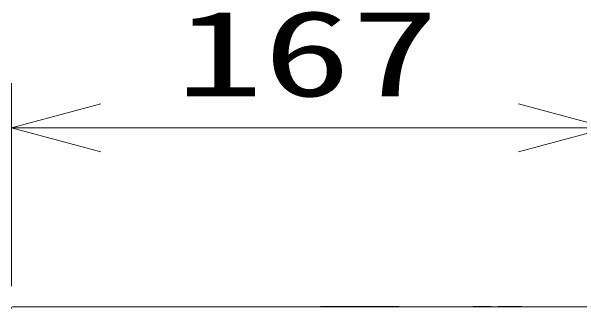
# Model space of a CAD drawing. Units: millimetres on the paper. Extents: x -62 to 64, y -59 to 59.
# Drawn here: x -29.33 to -13.43, y 33.76 to 42.07 of the extents above; entities that cross this region are included whole.
import ezdxf
from ezdxf.enums import TextEntityAlignment as Align

# ---------------------------------------------------------------- set-up
doc = ezdxf.new("R2010")
doc.units = ezdxf.units.MM
for name, color, linetype, lineweight in [('0-2_SUNPO', 7, 'Continuous', 9), ('0-3_0', 7, 'Continuous', 9), ('0-4_GAIKEI', 4, 'Continuous', 9)]:
    doc.layers.add(name, color=color, linetype=linetype, lineweight=lineweight)
doc.styles.add('ＭＳ ゴシック', font='')
doc.styles.get('ＭＳ ゴシック').set_extended_font_data('MS Gothic')

# ---------------------------------------------------------------- blocks, each defined once
blk = doc.blocks.new('_Open30')
at = {"layer": '0-3_0'}
blk.add_line((0, 0), (-1, 0), dxfattribs=at)
blk.add_lwpolyline([(-1, 0.2679), (0, 0), (-1, -0.2679)], dxfattribs=at)

msp = doc.modelspace()

# ---------------------------------------------------------------- linework, layer by layer
at = {"layer": '0-2_SUNPO'}
for p, q in [((-29.334, 34.384), (-29.334, 40.059)), ((-26.834, 38.809), (-15.136, 38.809))]:
    msp.add_line(p, q, dxfattribs=at)
at = {"layer": '0-4_GAIKEI', "color": 7}
msp.add_line((-12.857, 33.809), (-29.284, 33.809), dxfattribs=at)
at = {"layer": '0-4_GAIKEI'}
for p, q in [((-20.686, 33.809), (-20.686, 33.819)), ((-18.486, 33.819), (-20.686, 33.819)), ((-20.586, 33.809), (-20.586, 33.819)), ((-18.586, 33.809), (-18.586, 33.819)), ((-18.486, 33.809), (-18.486, 33.819)), ((-16.406, 33.819), (-16.406, 33.809)), ((-15.906, 33.819), (-16.406, 33.819)), ((-15.906, 33.819), (-15.906, 33.809)), ((-15.056, 33.819), (-15.706, 33.819)), ((-15.706, 33.819), (-15.706, 33.809)), ((-15.056, 33.819), (-15.056, 33.809))]:
    msp.add_line(p, q, dxfattribs=at)
at = {"layer": '0-4_GAIKEI', "color": 7}
msp.add_arc((-29.284, 33.759), 0.05, 90, 182, dxfattribs=at)

# ---------------------------------------------------------------- block references
at = {"layer": '0-2_SUNPO', "xscale": 2.5, "yscale": 2.5, "rotation": 180}
msp.add_blockref('_Open30', (-29.334, 38.809), dxfattribs=at)
at = {"layer": '0-2_SUNPO', "xscale": 2.5, "yscale": 2.5}
msp.add_blockref('_Open30', (-12.636, 38.809), dxfattribs=at)

# ---------------------------------------------------------------- texts
at = {"layer": '0-2_SUNPO', "style": 'ＭＳ ゴシック', "width": 1.5}
msp.add_text('167', height=2.405, dxfattribs=at).set_placement((-24.735, 38.971), align=Align.BOTTOM_LEFT)

doc.saveas('drawing.dxf')
